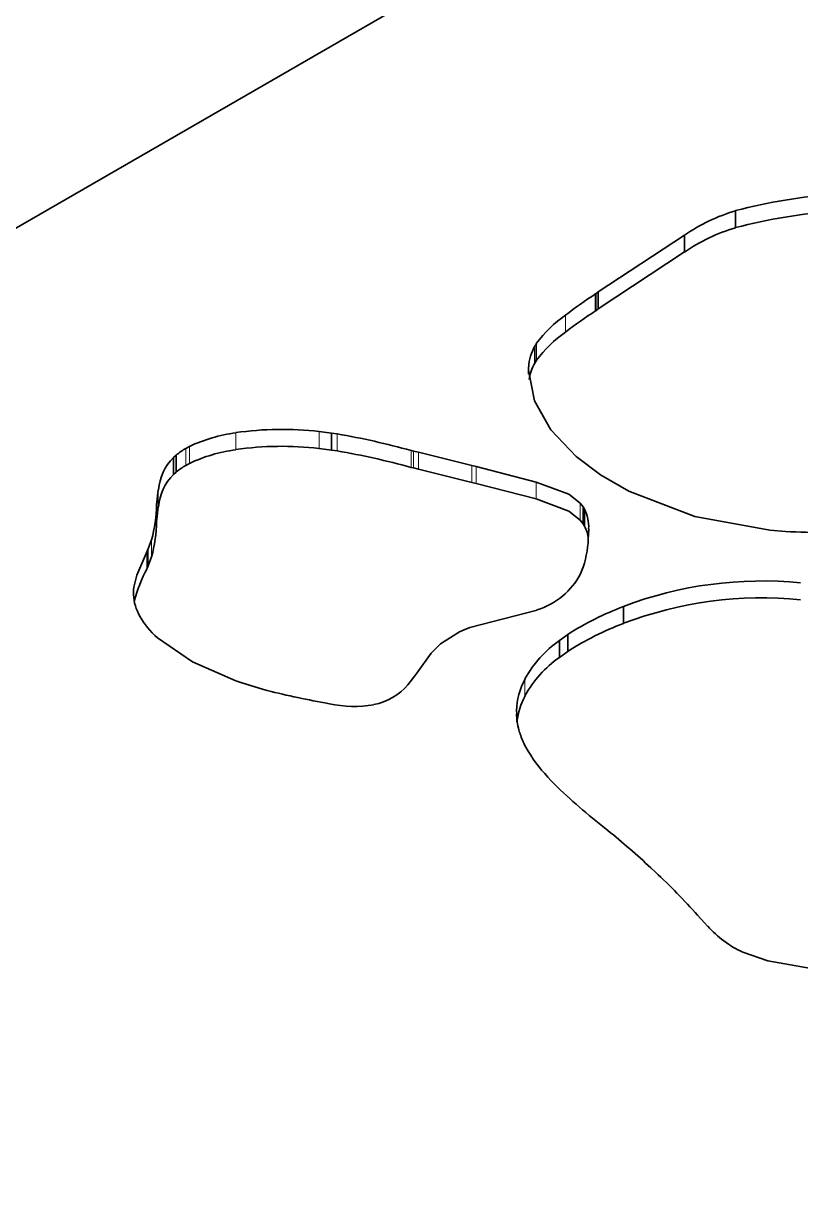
# Model space of a CAD drawing. Extents: x -452 to 1254, y -592 to 756.
# Drawn here: x 618.55 to 622.29, y 520.41 to 526.03 of the extents above; entities that cross this region are included whole.
import ezdxf

# ---------------------------------------------------------------- set-up
doc = ezdxf.new("R2010")
doc.units = 0

msp = doc.modelspace()

# ---------------------------------------------------------------- linework, layer by layer
at = {"color": 7, "lineweight": 35}
msp.add_line((603.7438, 516.5133), (804.8232, 632.6066), dxfattribs=at)
at = {"color": 7, "lineweight": 35, "ltscale": 0.002042}
for p, q in [((621.9783, 525.1246), (621.9783, 525.043)), ((621.3062, 524.724), (621.3062, 524.6423)), ((621.3173, 524.7336), (621.3173, 524.652)), ((621.0122, 524.473), (621.0122, 524.3913)), ((619.2855, 523.9477), (619.2855, 523.866)), ((621.2441, 523.6995), (621.2441, 523.6179)), ((621.2509, 523.6881), (621.2509, 523.6064)), ((619.1459, 523.4847), (619.1459, 523.4031)), ((621.4393, 523.2195), (621.4393, 523.1378)), ((621.171, 523.0846), (621.171, 523.0029)), ((621.1302, 523.0559), (621.1302, 522.9742))]:
    msp.add_line(p, q, dxfattribs=at)
at = {"color": 7, "lineweight": 35, "ltscale": 0.012423}
msp.add_line((621.7318, 525.0078), (621.3173, 524.7336), dxfattribs=at)
at = {"color": 7, "lineweight": 35, "ltscale": 0.00204}
for p, q in [((621.7318, 525.0078), (621.7318, 524.9262)), ((621.3041, 524.7247), (621.3041, 524.6431)), ((620.0334, 524.0541), (620.0334, 523.9725)), ((619.2729, 523.9364), (619.2729, 523.8548))]:
    msp.add_line(p, q, dxfattribs=at)
at = {"color": 7, "lineweight": 35, "ltscale": 0.012424}
msp.add_line((621.7318, 524.9262), (621.3173, 524.652), dxfattribs=at)
at = {"color": 7, "lineweight": 35, "ltscale": 5.35799e-05}
msp.add_line((621.3062, 524.724), (621.3041, 524.7247), dxfattribs=at)
at = {"color": 7, "lineweight": 35, "ltscale": 0.000368913}
for p, q in [((621.3173, 524.7336), (621.3062, 524.724)), ((621.3173, 524.652), (621.3062, 524.6423))]:
    msp.add_line(p, q, dxfattribs=at)
at = {"color": 7, "lineweight": 13, "ltscale": 0.002042}
for p, q in [((621.1597, 524.6223), (621.1597, 524.5406)), ((619.5727, 524.0558), (619.5727, 523.9741)), ((619.9739, 524.0616), (619.9739, 523.98)), ((619.3324, 523.98), (619.3324, 523.8984)), ((619.3495, 523.9893), (619.3495, 523.9076)), ((620.4285, 523.9677), (620.4285, 523.886)), ((620.4521, 523.9617), (620.4521, 523.88)), ((620.7091, 523.8976), (620.7091, 523.8159)), ((621.0193, 523.8185), (621.0193, 523.7369)), ((619.1917, 523.7099), (619.1917, 523.6282)), ((619.1672, 523.54), (619.1672, 523.4584)), ((619.1509, 523.4968), (619.1509, 523.4151)), ((620.9648, 522.8699), (620.9648, 522.7882))]:
    msp.add_line(p, q, dxfattribs=at)
at = {"color": 7, "lineweight": 35, "ltscale": 5.41203e-05}
msp.add_line((621.3062, 524.6423), (621.3041, 524.6431), dxfattribs=at)
at = {"color": 7, "lineweight": 35, "ltscale": 0.000345365}
msp.add_line((621.0197, 524.4846), (621.0122, 524.473), dxfattribs=at)
at = {"color": 7, "lineweight": 13, "ltscale": 0.00204}
for p, q in [((621.0197, 524.4846), (621.0197, 524.403)), ((620.0609, 524.0498), (620.0609, 523.9682)), ((620.4164, 523.9706), (620.4164, 523.889)), ((620.7294, 523.8925), (620.7294, 523.8109)), ((619.1998, 523.7812), (619.1998, 523.6996)), ((619.1926, 523.7216), (619.1926, 523.64)), ((621.2308, 523.7164), (621.2308, 523.6348))]:
    msp.add_line(p, q, dxfattribs=at)
at = {"color": 7, "lineweight": 35, "ltscale": 0.000386292}
msp.add_line((620.9824, 524.3728), (620.9819, 524.3574), dxfattribs=at)
at = {"color": 7, "lineweight": 35, "ltscale": 0.000874329}
msp.add_line((620.9824, 524.3728), (620.9824, 524.3378), dxfattribs=at)
at = {"color": 7, "lineweight": 35, "ltscale": 0.000346647}
msp.add_line((621.0197, 524.403), (621.0122, 524.3913), dxfattribs=at)
at = {"color": 7, "lineweight": 35, "ltscale": 0.001501}
for p, q in [((620.0334, 524.0541), (619.9739, 524.0616)), ((620.0334, 523.9725), (619.9739, 523.98))]:
    msp.add_line(p, q, dxfattribs=at)
at = {"color": 7, "lineweight": 35, "ltscale": 0.00069514}
for p, q in [((620.0609, 524.0498), (620.0334, 524.0541)), ((620.0609, 523.9682), (620.0334, 523.9725))]:
    msp.add_line(p, q, dxfattribs=at)
at = {"color": 7, "lineweight": 35, "ltscale": 0.000485414}
for p, q in [((619.3495, 523.9893), (619.3324, 523.98)), ((619.3495, 523.9076), (619.3324, 523.8984))]:
    msp.add_line(p, q, dxfattribs=at)
at = {"color": 7, "lineweight": 35, "ltscale": 0.000422481}
msp.add_line((619.2855, 523.9477), (619.2729, 523.9364), dxfattribs=at)
at = {"color": 7, "lineweight": 35, "ltscale": 0.000309757}
msp.add_line((620.4285, 523.9677), (620.4164, 523.9706), dxfattribs=at)
at = {"color": 7, "lineweight": 35, "ltscale": 0.000610634}
for p, q in [((620.4521, 523.9617), (620.4285, 523.9677)), ((620.4521, 523.88), (620.4285, 523.886))]:
    msp.add_line(p, q, dxfattribs=at)
at = {"color": 7, "lineweight": 35, "ltscale": 0.006621}
for p, q in [((620.7091, 523.8976), (620.4521, 523.9617)), ((620.7091, 523.8159), (620.4521, 523.88))]:
    msp.add_line(p, q, dxfattribs=at)
at = {"color": 7, "lineweight": 35, "ltscale": 0.000421463}
msp.add_line((619.2855, 523.866), (619.2729, 523.8548), dxfattribs=at)
at = {"color": 7, "lineweight": 35, "ltscale": 0.000310129}
msp.add_line((620.4285, 523.886), (620.4164, 523.889), dxfattribs=at)
at = {"color": 7, "lineweight": 35, "ltscale": 0.000522183}
msp.add_line((620.7294, 523.8925), (620.7091, 523.8976), dxfattribs=at)
at = {"color": 7, "lineweight": 35, "ltscale": 0.00748}
msp.add_line((621.0193, 523.8185), (620.7294, 523.8925), dxfattribs=at)
at = {"color": 7, "lineweight": 35, "ltscale": 0.000521815}
msp.add_line((620.7294, 523.8109), (620.7091, 523.8159), dxfattribs=at)
at = {"color": 7, "lineweight": 35, "ltscale": 0.007481}
msp.add_line((621.0193, 523.7369), (620.7294, 523.8109), dxfattribs=at)
at = {"color": 7, "lineweight": 35, "ltscale": 0.001503}
for p, q in [((619.1998, 523.7812), (619.1926, 523.7216)), ((619.1998, 523.6996), (619.1926, 523.64))]:
    msp.add_line(p, q, dxfattribs=at)
at = {"color": 7, "lineweight": 35, "ltscale": 0.000292464}
msp.add_line((619.1926, 523.7216), (619.1917, 523.7099), dxfattribs=at)
at = {"color": 7, "lineweight": 35, "ltscale": 0.000537865}
msp.add_line((621.2441, 523.6995), (621.2308, 523.7164), dxfattribs=at)
at = {"color": 7, "lineweight": 35, "ltscale": 0.000331045}
for p, q in [((621.2509, 523.6881), (621.2441, 523.6995)), ((621.2509, 523.6064), (621.2441, 523.6179))]:
    msp.add_line(p, q, dxfattribs=at)
at = {"color": 7, "lineweight": 35, "ltscale": 0.000293984}
msp.add_line((619.1926, 523.64), (619.1917, 523.6282), dxfattribs=at)
at = {"color": 7, "lineweight": 35, "ltscale": 0.000539065}
msp.add_line((621.2441, 523.6179), (621.2308, 523.6348), dxfattribs=at)
at = {"color": 7, "lineweight": 35, "ltscale": 0.000719006}
msp.add_line((621.2706, 523.5643), (621.2715, 523.5931), dxfattribs=at)
at = {"color": 7, "lineweight": 35, "ltscale": 0.001909}
msp.add_line((622.1431, 523.5865), (622.2192, 523.5806), dxfattribs=at)
at = {"color": 7, "lineweight": 35, "ltscale": 0.001155}
for p, q in [((619.1672, 523.54), (619.1509, 523.4968)), ((619.1672, 523.4584), (619.1509, 523.4151))]:
    msp.add_line(p, q, dxfattribs=at)
at = {"color": 7, "lineweight": 35, "ltscale": 0.000326189}
for p, q in [((619.1509, 523.4968), (619.1459, 523.4847)), ((619.1509, 523.4151), (619.1459, 523.4031))]:
    msp.add_line(p, q, dxfattribs=at)
at = {"color": 7, "lineweight": 35, "ltscale": 0.000543977}
msp.add_line((621.2317, 523.3771), (621.2404, 523.3971), dxfattribs=at)
at = {"color": 7, "lineweight": 35, "ltscale": 0.000304676}
msp.add_line((621.2404, 523.3971), (621.2446, 523.4085), dxfattribs=at)
at = {"color": 7, "lineweight": 35, "ltscale": 0.000291842}
msp.add_line((619.0807, 523.3004), (619.0801, 523.2887), dxfattribs=at)
at = {"color": 7, "lineweight": 35, "ltscale": 0.000306151}
msp.add_line((619.0817, 523.3126), (619.0807, 523.3004), dxfattribs=at)
at = {"color": 7, "lineweight": 35, "ltscale": 0.000752258}
msp.add_line((619.0807, 523.3004), (619.0807, 523.2703), dxfattribs=at)
at = {"color": 7, "lineweight": 13, "ltscale": 0.001317}
msp.add_line((619.0817, 523.3126), (619.0817, 523.2599), dxfattribs=at)
at = {"color": 7, "lineweight": 35, "ltscale": 0.000445904}
msp.add_line((619.1833, 523.0801), (619.1964, 523.068), dxfattribs=at)
at = {"color": 7, "lineweight": 35, "ltscale": 0.00059887}
msp.add_line((620.6493, 523.0977), (620.6713, 523.1071), dxfattribs=at)
at = {"color": 7, "lineweight": 35, "ltscale": 0.000736171}
msp.add_line((620.6713, 523.1071), (620.699, 523.1172), dxfattribs=at)
at = {"color": 7, "lineweight": 35, "ltscale": 0.001246}
for p, q in [((621.171, 523.0846), (621.1302, 523.0559)), ((621.171, 523.0029), (621.1302, 522.9742))]:
    msp.add_line(p, q, dxfattribs=at)
at = {"color": 7, "lineweight": 35, "ltscale": 0.00066646}
msp.add_line((619.5725, 522.8614), (619.5977, 522.8525), dxfattribs=at)
at = {"color": 7, "lineweight": 35, "ltscale": 0.002823}
msp.add_line((619.5977, 522.8525), (619.7056, 522.8193), dxfattribs=at)
at = {"color": 7, "lineweight": 35, "ltscale": 0.001365}
msp.add_line((620.4012, 522.8425), (620.4351, 522.8854), dxfattribs=at)
at = {"color": 7, "lineweight": 35, "ltscale": 0.000371789}
msp.add_line((620.4351, 522.8854), (620.4437, 522.8975), dxfattribs=at)
at = {"color": 7, "lineweight": 35, "ltscale": 0.00055397}
msp.add_line((620.0013, 522.7545), (620.0231, 522.7504), dxfattribs=at)
at = {"color": 7, "lineweight": 35, "ltscale": 0.000344474}
msp.add_line((620.9236, 522.7172), (620.9261, 522.7037), dxfattribs=at)
at = {"color": 7, "lineweight": 35, "ltscale": 6.09206e-05}
msp.add_line((620.9261, 522.7037), (620.9239, 522.7028), dxfattribs=at)
at = {"color": 7, "lineweight": 35, "ltscale": 0.000796509}
msp.add_line((620.9261, 522.7037), (620.9261, 522.6718), dxfattribs=at)
at = {"color": 7, "lineweight": 35, "ltscale": 0.00031482}
msp.add_line((620.9355, 522.6245), (620.9391, 522.6124), dxfattribs=at)
at = {"color": 7, "lineweight": 35, "ltscale": 0.000337147}
msp.add_line((620.9631, 522.5531), (620.9694, 522.5411), dxfattribs=at)
at = {"color": 7, "lineweight": 35, "ltscale": 0.000591589}
msp.add_line((621.0746, 522.3975), (621.0908, 522.3802), dxfattribs=at)
at = {"color": 7, "lineweight": 35, "ltscale": 0.000814546}
msp.add_line((621.3381, 522.1612), (621.3634, 522.1406), dxfattribs=at)
at = {"color": 7, "lineweight": 35, "ltscale": 0.000749323}
msp.add_line((621.5709, 521.9604), (621.5929, 521.9401), dxfattribs=at)
at = {"color": 7, "lineweight": 35, "ltscale": 0.001249}
msp.add_line((621.7956, 521.7328), (621.8291, 521.6957), dxfattribs=at)
at = {"color": 7, "lineweight": 35, "ltscale": 0.000539829}
msp.add_line((621.8291, 521.6957), (621.8438, 521.6799), dxfattribs=at)
at = {"color": 7, "lineweight": 35}
for points in [[(620.9819, 524.3574), (621.0098, 524.21), (621.0884, 524.0699), (621.2114, 523.9406), (621.329, 523.8528), (621.4652, 523.7745), (621.783, 523.6526), (622.1431, 523.5865)], [(621.2308, 523.7164), (621.1755, 523.7592), (621.0193, 523.8185)], [(621.2308, 523.6348), (621.1755, 523.6775), (621.0193, 523.7369)], [(619.1459, 523.4847), (619.0961, 523.3705), (619.0817, 523.3126)], [(620.699, 523.1172), (620.861, 523.1594), (621.0228, 523.2021)], [(620.4437, 522.8975), (620.5138, 522.9941), (620.5577, 523.0392), (620.6493, 523.0977)], [(619.1964, 523.068), (619.3641, 522.9528), (619.5725, 522.8614)], [(622.0129, 521.5547), (622.1344, 521.5129), (622.4236, 521.462)]]:
    msp.add_lwpolyline(points, dxfattribs=at)
for centre, radius, start, end in [((622.6688, 522.4612), 2.7521, 94.3357, 104.5345), ((622.2363, 524.2642), 0.8983, 106.6884, 124.1568), ((622.6688, 522.3796), 2.7521, 94.3357, 104.5345), ((622.2363, 524.1826), 0.8983, 106.6884, 124.1568), ((623.424, 521.5826), 3.7903, 124.005, 126.6818), ((621.4824, 524.1494), 0.5719, 124.3103, 144.0852), ((623.424, 521.501), 3.7903, 124.005, 126.6818), ((621.4824, 524.0677), 0.5719, 124.3103, 144.0852), ((621.2096, 524.3597), 0.2275, 150.1581, 176.7011), ((621.209, 524.2783), 0.2269, 150.1314, 171.6009), ((619.673, 523.3022), 0.7598, 97.5798, 115.2141), ((619.7933, 522.5332), 1.5388, 83.2618, 98.2451), ((619.42, 520.3673), 3.7381, 74.542, 80.1273), ((619.4879, 523.7037), 0.317, 119.3785, 129.6904), ((619.673, 523.2206), 0.7598, 97.5798, 115.2141), ((619.7933, 522.4515), 1.5388, 83.2618, 98.2451), ((619.4535, 523.7585), 0.254, 135.4168, 174.8604), ((619.42, 520.2857), 3.7381, 74.542, 80.1273), ((619.4879, 523.6221), 0.317, 119.3785, 129.6904), ((619.4535, 523.6768), 0.254, 135.4168, 174.8604), ((618.4683, 523.7232), 0.7229, 345.3136, 358.9466), ((621.0817, 523.6025), 0.1897, 357.1627, 26.8452), ((618.4683, 523.6415), 0.7229, 345.3136, 358.9466), ((621.1056, 523.5286), 0.1648, 5.6263, 28.2042), ((622.3895, 526.3834), 2.8081, 266.5238, 270.5078), ((620.7421, 523.5704), 0.5282, 342.1472, 359.3429), ((619.7621, 523.0647), 0.7021, 151.2273, 165.1226), ((620.9199, 523.5402), 0.3525, 286.9202, 332.3841), ((622.1064, 521.4626), 1.8795, 84.3455, 110.7926), ((622.1064, 521.381), 1.8795, 84.3455, 110.7926), ((621.9608, 521.8417), 1.4728, 110.7322, 122.4344), ((621.9608, 521.7601), 1.4728, 110.7322, 122.4344), ((621.4468, 522.6055), 0.5501, 125.1069, 151.259), ((621.4468, 522.5239), 0.5501, 125.1069, 151.259), ((621.2737, 522.704), 0.3504, 151.769, 177.8413), ((620.7247, 526.7956), 4.105, 255.6237, 259.8498), ((620.1754, 523.0405), 0.3003, 281.8608, 318.7664), ((620.1434, 523.2961), 0.5581, 257.5713, 279.6857), ((621.2858, 522.6182), 0.3632, 152.0905, 172.6981), ((621.2452, 522.7106), 0.3214, 181.4123, 195.5579), ((621.3193, 522.7319), 0.3985, 197.4565, 206.6607), ((621.5888, 522.8864), 0.7093, 209.1302, 223.5493), ((622.9428, 524.2321), 2.6194, 224.9965, 232.2276), ((618.8204, 519.0031), 4.0387, 47.0758, 50.9749), ((619.1425, 519.3409), 3.5722, 42.0355, 46.6872), ((622.2258, 522.0167), 0.5088, 221.4032, 245.2676)]:
    msp.add_arc(centre, radius, start, end, dxfattribs=at)
msp.add_ellipse((621.5555, 523.2999), major_axis=(2.4755, 0.0161), ratio=0.290582, start_param=3.134795, end_param=3.429613, dxfattribs=at)

doc.saveas('drawing.dxf')
